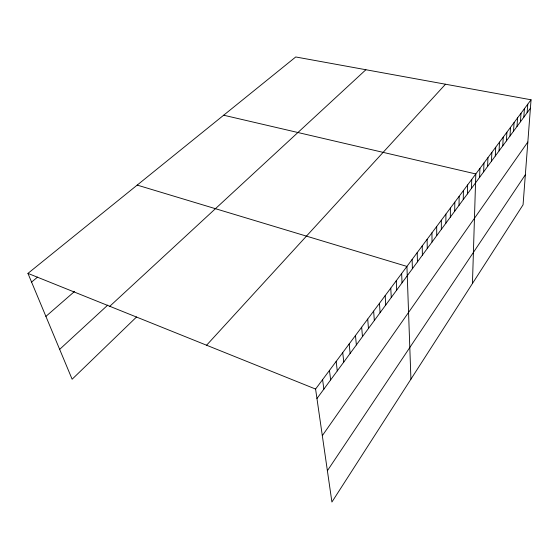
<?xml version="1.0" encoding="UTF-8"?>
<svg xmlns="http://www.w3.org/2000/svg" width="559" height="559" viewBox="0 0 559 559"><rect width="100%" height="100%" fill="white"/><g stroke="black" fill="none" stroke-linecap="round" stroke-linejoin="round"><path stroke-width="0.84" d="M445.872 223.216L445.907 214.104M450.33 217.158L450.4 208.067M454.705 211.197L454.816 202.141M459.016 205.342L459.156 196.314M463.25 199.584L463.425 190.577M467.415 193.924L467.624 184.945M471.51 188.355L471.747 179.404M472.453 283.497L475.814 173.954L223.67 115.217M479.622 177.322L479.922 168.427M483.64 171.858L483.968 162.997M487.588 166.484L487.951 157.652M491.473 161.202L491.864 152.397M495.295 156.003L495.714 147.227M499.061 150.881L499.508 142.14M502.765 145.843L503.233 137.137M506.412 140.889L506.901 132.21M509.997 136.012L510.514 127.361M513.532 131.204L514.07 122.589M517.012 126.474L517.571 117.886M520.436 121.813L521.016 113.26M523.811 117.222L524.412 108.698M527.13 112.708L527.759 104.212M531.05 99.788L523.063 204.804L331.913 502.031L315.583 389.057L531.05 99.788L295.746 56.969L27.95 273.386L72.125 379.233L136.585 316.946M327.385 470.72L525.348 174.771M322.319 435.657L527.843 142M316.953 398.532L530.407 108.25M206.585 345.224L445.502 84.22M109.774 306.29L365.886 69.735M59.659 349.361L107.768 305.088M45.901 316.401L74.62 291.4M31.57 282.064L37.621 277.096M137.193 185.099L406.931 266.426L410.928 379.17M27.95 273.386L315.583 389.057M322.592 379.652L323.871 389.127M329.454 370.442L330.648 379.917M336.162 361.428L337.273 370.903M342.737 352.61L343.771 362.071M349.172 343.967L350.13 353.421M355.482 335.498L356.363 344.945M361.659 327.204L362.47 336.637M367.717 319.07L368.458 328.496M373.65 311.104L374.327 320.51M379.47 303.292L380.085 312.684M385.179 295.634L385.731 305.011M390.769 288.123L391.265 297.479M396.261 280.751L396.701 290.093M401.648 273.519L402.026 282.84M412.123 259.46L412.395 268.739M417.21 252.626L417.44 261.878M422.213 245.911L422.394 255.149M427.118 239.322L427.258 248.531M431.939 232.844L432.037 242.033M436.677 226.486L436.726 235.653M441.331 220.239L441.337 229.379"/></g></svg>
